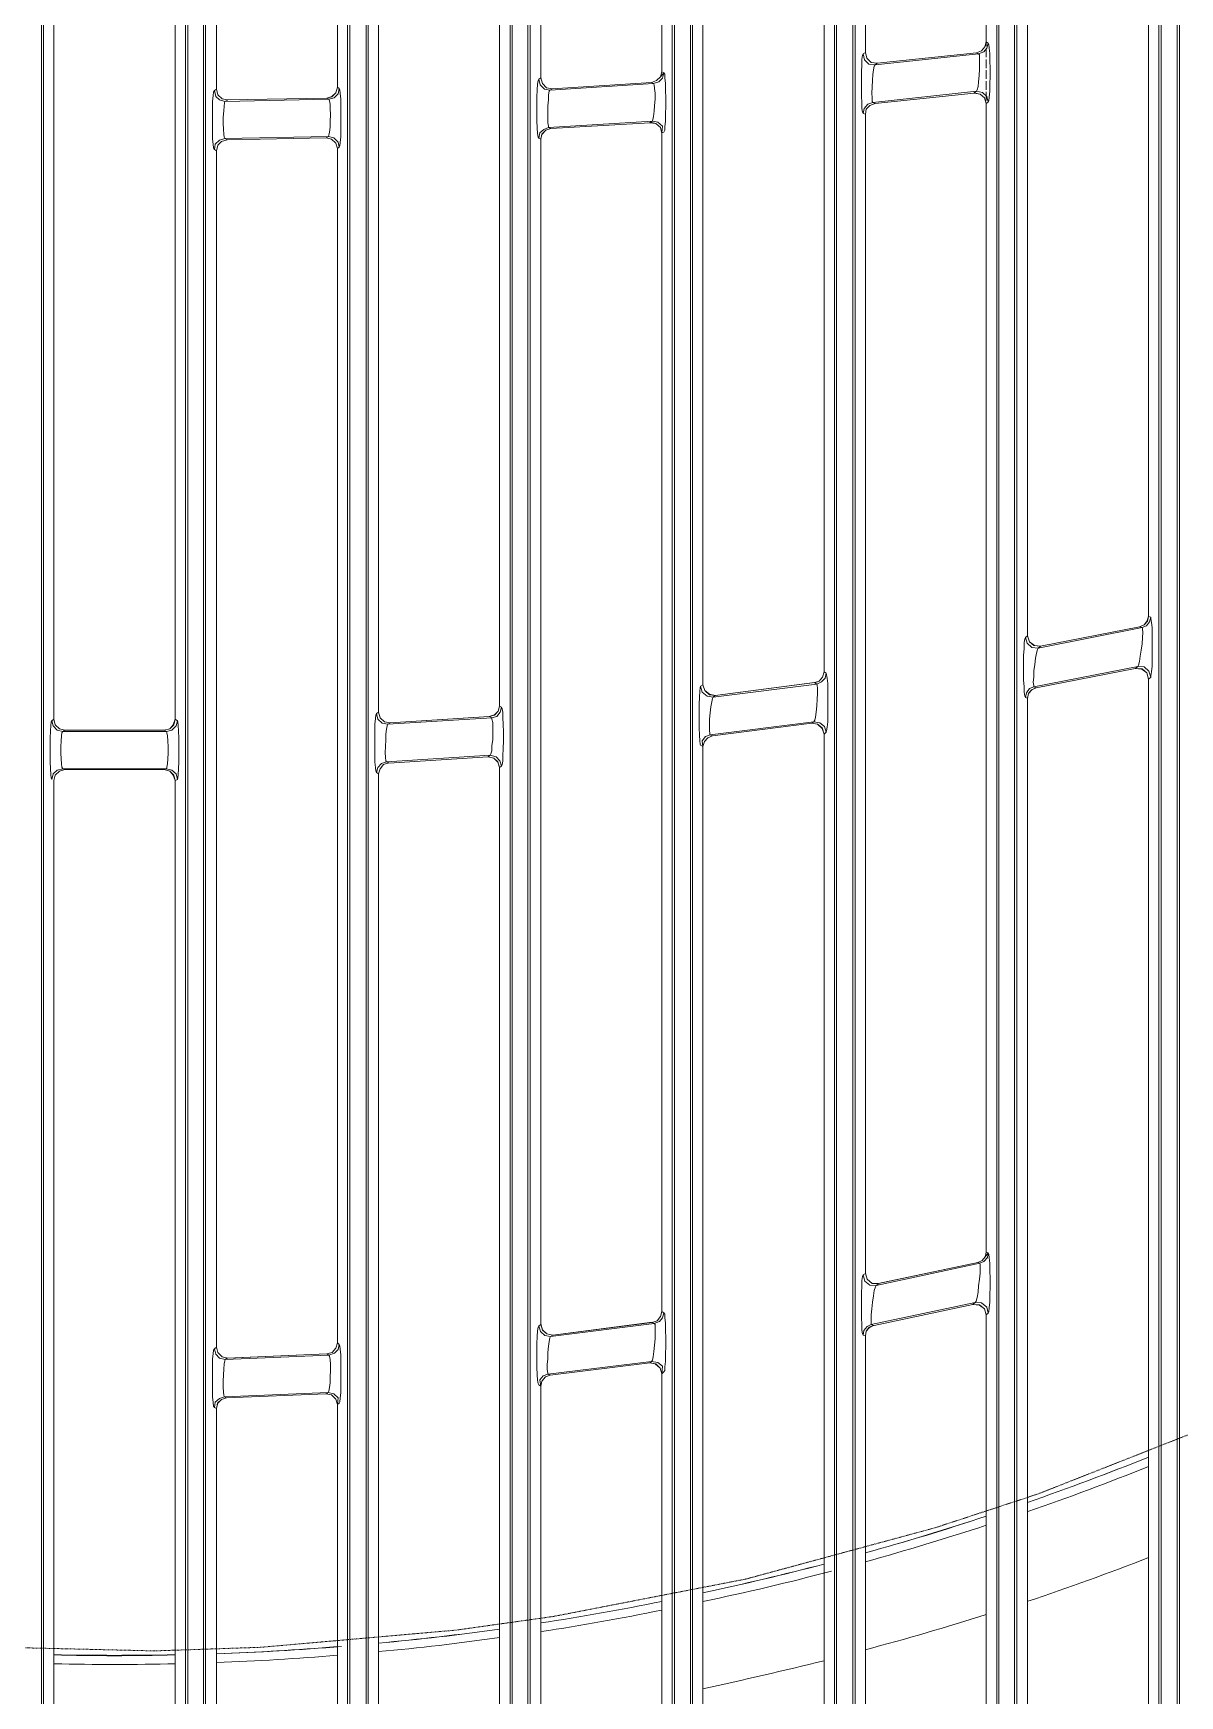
# Model space of a CAD drawing. Header units: millimetres. Extents: x 90740 to 167944, y -39332 to 25855.
# Drawn here: x 138190.1 to 138401.2, y 11564.2 to 11870.3 of the extents above; entities that cross this region are included whole.
import ezdxf

# ---------------------------------------------------------------- set-up
doc = ezdxf.new("R2010")
doc.units = ezdxf.units.MM
doc.linetypes.add('PDF_IMPORT', pattern=[1, 0.8, -0.2])
doc.layers.add('PDF4_Geometry', color=7, linetype='Continuous')

# ---------------------------------------------------------------- blocks, each defined once
blk = doc.blocks.new('200-A_10 bis 12')
at = {"layer": 'PDF4_Geometry', "lineweight": 13}
for p, q in [((6709.42, 2336.02), (6709.42, 3273.81)), ((6694.45, 2336.02), (6694.45, 2754.16)), ((6692.99, 2336.02), (6692.99, 2751.83)), ((6678.07, 2336.02), (6678.07, 2734)), ((6663.13, 2336.02), (6663.13, 2722.54)), ((6648.21, 2714.91), (6648.21, 2336.02)), ((6633.26, 2336.02), (6633.26, 2710.2)), ((6634.75, 2336.02), (6634.75, 2710.53)), ((6619.79, 2336.02), (6619.79, 2708.22))]:
    blk.add_line(p, q, dxfattribs=at)
for points in [[(6707.93, 3273.81), (6707.93, 2336.02), (6707.8, 2336.09), (6707.73, 2336.22), (6707.46, 2336.07), (6707.46, 2499.14), (6707.24, 2499.14)], [(6709.62, 3273.61), (6707.73, 3273.61), (6707.73, 2336.22)], [(6710.08, 2500.03), (6709.88, 2500.03), (6709.88, 2336.07), (6709.62, 2336.22), (6709.62, 3273.61)], [(6662.93, 2336.22), (6662.93, 2722.54)], [(6691.83, 2526.65), (6691.83, 2579.12), (6692.03, 2579.29), (6692.08, 2579.43), (6692.1, 2579.76), (6692.17, 2580.29), (6692.17, 2580.96), (6692.21, 2581.69), (6692.21, 2582.47), (6692.17, 2583.2), (6692.17, 2583.87), (6692.1, 2584.38), (6692.08, 2584.71), (6692.03, 2584.84), (6691.83, 2584.91), (6691.83, 2690.64), (6692.03, 2690.77), (6692.08, 2690.9), (6692.1, 2691.24), (6692.17, 2691.77), (6692.17, 2692.41), (6692.21, 2693.15), (6692.21, 2693.88), (6692.17, 2694.61), (6692.17, 2695.26), (6692.1, 2695.74), (6692.08, 2696.08), (6692.03, 2696.21), (6691.83, 2696.32), (6691.83, 2752.36)], [(6694.65, 2336.22), (6692.81, 2336.22), (6692.81, 2751.89)], [(6705.95, 2642.48), (6696.83, 2640.68), (6696.27, 2640.75), (6695.81, 2641.08), (6695.65, 2641.64), (6695.65, 2746.7), (6695.74, 2747.17), (6696.07, 2747.54), (6696.56, 2747.72)], [(6705.69, 2748.28), (6706.24, 2748.19), (6706.64, 2747.81), (6706.78, 2747.28), (6706.78, 2643.41), (6706.69, 2642.99), (6706.38, 2642.66), (6705.95, 2642.46)], [(6680.71, 2689.66), (6680.51, 2689.73), (6680.44, 2689.86), (6680.4, 2690.19), (6680.38, 2690.7), (6680.35, 2691.33), (6680.35, 2693.55), (6680.38, 2694.21), (6680.4, 2694.72), (6680.44, 2695.08), (6680.51, 2695.21), (6680.71, 2695.35), (6680.71, 2738.42)], [(6679.56, 2735.44), (6679.76, 2735.44), (6679.76, 2336.22), (6680.02, 2336.07), (6680.02, 2491.95), (6680.04, 2496.5), (6680.09, 2501.01), (6680.11, 2505.56), (6680.22, 2510.04), (6680.29, 2513.35), (6680.38, 2516.59), (6680.47, 2519.81), (6680.6, 2522.88), (6680.64, 2523.39), (6680.67, 2523.72), (6680.71, 2523.81)], [(6679.56, 2735.44), (6679.56, 2336.02), (6679.69, 2336.09), (6679.76, 2336.22)], [(6676.91, 2522.79), (6676.91, 2632.58), (6677.11, 2632.76), (6677.14, 2632.89), (6677.2, 2633.22), (6677.25, 2633.73), (6677.27, 2634.4), (6677.27, 2636.6), (6677.25, 2637.26), (6677.2, 2637.73), (6677.14, 2638.06), (6677.11, 2638.2), (6676.91, 2638.31), (6676.91, 2734.67)], [(6679.76, 2336.22), (6677.87, 2336.22), (6677.87, 2734.11)], [(6665.75, 2631.45), (6665.55, 2631.56), (6665.5, 2631.65), (6665.48, 2631.98), (6665.43, 2632.49), (6665.41, 2633.16), (6665.41, 2635.35), (6665.43, 2636), (6665.48, 2636.53), (6665.5, 2636.86), (6665.55, 2637), (6665.75, 2637.13), (6665.75, 2725.78)], [(6661.97, 2687.93), (6662.17, 2688.02), (6662.24, 2688.2), (6662.24, 2688.53), (6662.3, 2689), (6662.3, 2689.66), (6662.35, 2690.39), (6662.35, 2691.13), (6662.3, 2691.88), (6662.3, 2692.5), (6662.24, 2693.01), (6662.24, 2693.35), (6662.17, 2693.48), (6661.97, 2693.57), (6661.97, 2723.3)], [(6664.61, 2723.48), (6664.61, 2336.02), (6664.75, 2336.09), (6664.81, 2336.22)], [(6650.85, 2717.41), (6650.85, 2693.01), (6650.65, 2692.88), (6650.6, 2692.75), (6650.54, 2692.41), (6650.51, 2691.9), (6650.47, 2691.24), (6650.47, 2689.06), (6650.51, 2688.4), (6650.54, 2687.89), (6650.6, 2687.55), (6650.65, 2687.46), (6650.85, 2687.35)], [(6647.05, 2517.53), (6647.05, 2629.51), (6647.23, 2629.65), (6647.27, 2629.78), (6647.34, 2630.11), (6647.34, 2630.6), (6647.36, 2631.25), (6647.41, 2631.98), (6647.41, 2632.76), (6647.36, 2633.49), (6647.34, 2634.09), (6647.34, 2634.62), (6647.27, 2634.93), (6647.23, 2635.07), (6647.05, 2635.15), (6647.05, 2715.77)], [(6649.65, 2715.48), (6649.65, 2336.02), (6649.83, 2336.09), (6649.85, 2336.22)], [(6650, 2715.95), (6650.18, 2715.9), (6650.27, 2715.75), (6649.85, 2715.48), (6649.85, 2336.22), (6650.14, 2336.07), (6650.14, 2486.86), (6650.18, 2491.24), (6650.18, 2495.59), (6650.25, 2500.01), (6650.31, 2504.32), (6650.4, 2507.67), (6650.51, 2510.91), (6650.6, 2514.08), (6650.74, 2517.19)], [(6648.01, 2336.22), (6648.01, 2714.91), (6648.21, 2714.91)], [(6635.91, 2516.39), (6635.91, 2628.94), (6635.71, 2629.05), (6635.64, 2629.18), (6635.62, 2629.51), (6635.57, 2630), (6635.57, 2630.65), (6635.55, 2631.38), (6635.55, 2632.11), (6635.57, 2632.85), (6635.57, 2633.49), (6635.62, 2634.02), (6635.64, 2634.36), (6635.71, 2634.49), (6635.91, 2634.62), (6635.91, 2712.13)], [(6632.11, 2711.26), (6632.11, 2692.15), (6632.29, 2692.04), (6632.35, 2691.9), (6632.38, 2691.57), (6632.42, 2691.04), (6632.44, 2690.44), (6632.44, 2688.2), (6632.42, 2687.55), (6632.38, 2687.09), (6632.35, 2686.75), (6632.29, 2686.62), (6632.11, 2686.49)], [(6634.68, 2710.66), (6634.68, 2710.73), (6634.86, 2710.69), (6634.95, 2710.53), (6634.95, 2336.22)], [(6606.02, 2709.16), (6606.02, 2633.96), (6605.84, 2633.82), (6605.78, 2633.73), (6605.75, 2633.38), (6605.71, 2632.89), (6605.69, 2632.22), (6605.69, 2630.05), (6605.71, 2629.38), (6605.75, 2628.87), (6605.78, 2628.54), (6605.84, 2628.4), (6605.95, 2628.94), (6606.33, 2629.27), (6606.84, 2629.4), (6606.75, 2629.54), (6606.73, 2629.85), (6606.69, 2630.31), (6606.67, 2630.85), (6606.67, 2631.42), (6606.69, 2631.98), (6606.73, 2632.42), (6606.75, 2632.71), (6606.84, 2632.82), (6606.33, 2632.96), (6605.95, 2633.36), (6605.84, 2633.82)], [(6617.19, 2709.16), (6617.19, 2633.96), (6617.39, 2633.82), (6617.43, 2633.73), (6617.46, 2633.38), (6617.5, 2632.89), (6617.52, 2632.22), (6617.52, 2630.05), (6617.5, 2629.38), (6617.46, 2628.87), (6617.43, 2628.54), (6617.39, 2628.4), (6617.19, 2628.32)], [(6620.99, 2709.49), (6620.99, 2691.95)], [(6604.87, 2708.16), (6604.87, 2336.02), (6605, 2336.09), (6605.07, 2336.22), (6605.33, 2336.07), (6605.33, 2484.6), (6605.38, 2488.17), (6605.38, 2491.77), (6605.4, 2495.39), (6605.49, 2498.96), (6605.58, 2503.05), (6605.64, 2506.96), (6605.78, 2510.84), (6605.95, 2514.55), (6605.95, 2514.88), (6605.98, 2515.28), (6606.02, 2515.42)], [(6604.87, 2707.96), (6605.07, 2707.96), (6605.07, 2336.22)], [(6618.34, 2708.09), (6618.34, 2336.02), (6618.21, 2336.09), (6618.14, 2336.22), (6617.83, 2336.07), (6617.83, 2491.9), (6617.77, 2495.46), (6617.72, 2498.96), (6617.63, 2503.16), (6617.52, 2507.2), (6617.39, 2510.98), (6617.26, 2514.55), (6617.26, 2514.88), (6617.19, 2515.28), (6617.19, 2628.32)], [(6619.76, 2708.29), (6619.92, 2708.22), (6619.99, 2708.09), (6619.99, 2336.22), (6620.3, 2336.07), (6620.3, 2488.93), (6620.34, 2493.21), (6620.41, 2497.52), (6620.48, 2501.78), (6620.54, 2505.11), (6620.63, 2508.4), (6620.74, 2511.58), (6620.87, 2514.66), (6620.92, 2515.15), (6620.94, 2515.46), (6620.99, 2515.55)], [(6681.8, 2694.35), (6681.26, 2694.43), (6680.84, 2694.81), (6680.71, 2695.35)], [(6691.83, 2696.32), (6691.7, 2695.86), (6691.41, 2695.48), (6690.95, 2695.32)], [(6692.03, 2690.77), (6691.88, 2691.3), (6691.48, 2691.66), (6690.95, 2691.77), (6691.01, 2691.9), (6691.08, 2692.21), (6691.14, 2692.64), (6691.19, 2693.21), (6691.21, 2693.81), (6691.21, 2695.12), (6691.14, 2695.21), (6691.61, 2695.39), (6691.9, 2695.74), (6692.03, 2696.21)], [(6680.51, 2695.21), (6680.64, 2694.68), (6681.04, 2694.28), (6681.6, 2694.21), (6681.53, 2694.08), (6681.46, 2693.75), (6681.4, 2693.3), (6681.38, 2692.77), (6681.33, 2692.17), (6681.31, 2691.59), (6681.33, 2691.17), (6681.33, 2690.84), (6681.4, 2690.73), (6680.93, 2690.57), (6680.6, 2690.19), (6680.51, 2689.73)], [(6650.65, 2692.88), (6650.78, 2692.37), (6651.18, 2691.97), (6651.67, 2691.88), (6651.62, 2691.77), (6651.56, 2691.44), (6651.54, 2690.97), (6651.47, 2690.44), (6651.47, 2688.86), (6651.54, 2688.55), (6651.56, 2688.42), (6651.11, 2688.26), (6650.74, 2687.93), (6650.65, 2687.46)], [(6650.85, 2693.01), (6650.98, 2692.5), (6651.36, 2692.1), (6651.89, 2692.01)], [(6661.02, 2692.57), (6651.87, 2692.01), (6651.36, 2692.1)], [(6661.97, 2693.57), (6661.84, 2693.1), (6661.48, 2692.75), (6661.02, 2692.57), (6661.5, 2692.75), (6661.84, 2693.1), (6662.17, 2693.48), (6662.04, 2692.97), (6661.7, 2692.64), (6661.22, 2692.48), (6661.28, 2692.37), (6661.31, 2692.04), (6661.35, 2691.59), (6661.35, 2691.04), (6661.31, 2690.46), (6661.28, 2689.93), (6661.22, 2689.46), (6661.15, 2689.17), (6661.11, 2689.02), (6661.62, 2688.93), (6662.04, 2688.55), (6661.97, 2687.93), (6661.84, 2688.42)], [(6620.99, 2686.29), (6620.79, 2686.42), (6620.72, 2686.55), (6620.67, 2686.89), (6620.63, 2687.35), (6620.61, 2688), (6620.61, 2690.24), (6620.63, 2690.84), (6620.67, 2691.37), (6620.72, 2691.7), (6620.79, 2691.84), (6620.99, 2691.95), (6621.12, 2691.44), (6621.5, 2691.06), (6621.98, 2690.97)], [(6620.79, 2691.84), (6620.92, 2691.3), (6621.27, 2690.97), (6621.76, 2690.84), (6621.72, 2690.7), (6621.7, 2690.39), (6621.65, 2689.97), (6621.59, 2689.39), (6621.59, 2688.82), (6621.63, 2688.26), (6621.65, 2687.82), (6621.7, 2687.53), (6621.76, 2687.42), (6621.25, 2687.26), (6620.87, 2686.89), (6620.79, 2686.42)], [(6621.12, 2691.44), (6620.99, 2691.97)], [(6631.98, 2691.64), (6631.6, 2691.3), (6631.13, 2691.13), (6621.96, 2690.97)], [(6632.11, 2692.15), (6631.98, 2691.64), (6631.6, 2691.26), (6631.13, 2691.13)], [(6632.29, 2686.62), (6632.18, 2687.09), (6631.78, 2687.49), (6631.31, 2687.62), (6631.33, 2687.73), (6631.4, 2688.02), (6631.44, 2688.46), (6631.44, 2689.02), (6631.47, 2689.59), (6631.44, 2690.17), (6631.44, 2690.59), (6631.4, 2690.9), (6631.33, 2691.04), (6631.82, 2691.17), (6632.18, 2691.53), (6632.29, 2692.04)], [(6690.72, 2691.64), (6691.28, 2691.5)], [(6691.68, 2691.17), (6691.28, 2691.5), (6690.72, 2691.59)], [(6691.68, 2691.17), (6691.83, 2690.64)], [(6680.71, 2689.66), (6680.8, 2690.13)], [(6680.71, 2689.66), (6680.71, 2582.93)], [(6681.13, 2690.46), (6680.8, 2690.13)], [(6681.13, 2690.46), (6681.6, 2690.64)], [(6651.76, 2688.33), (6651.29, 2688.2), (6650.94, 2687.82), (6650.85, 2687.35), (6650.85, 2578.25)], [(6650.85, 2687.35), (6650.94, 2687.8), (6651.29, 2688.2)], [(6660.88, 2688.88), (6661.42, 2688.8), (6661.84, 2688.42), (6661.97, 2687.89)], [(6661.42, 2688.8), (6660.93, 2688.93)], [(6661.97, 2687.93), (6661.97, 2579.43), (6661.84, 2578.96), (6661.55, 2578.58), (6661.08, 2578.43)], [(6620.99, 2686.29), (6621.12, 2686.8), (6621.45, 2687.15), (6621.96, 2687.29)], [(6620.99, 2686.29), (6620.99, 2576.14)], [(6631.07, 2687.49), (6631.58, 2687.35), (6631.98, 2687), (6632.11, 2686.49), (6632.11, 2576.54), (6631.98, 2576.05), (6631.64, 2575.67), (6631.13, 2575.54)], [(6706.98, 2637.84), (6706.8, 2638.37), (6706.38, 2638.77), (6705.78, 2638.8), (6705.84, 2638.93), (6705.95, 2639.28), (6706.02, 2639.75), (6706.11, 2640.31), (6706.18, 2640.9), (6706.22, 2641.48), (6706.24, 2641.95), (6706.22, 2642.28), (6706.18, 2642.39), (6706.58, 2642.55), (6706.86, 2642.93), (6706.98, 2643.35)], [(6706.38, 2642.66), (6706.64, 2643.01), (6706.78, 2643.46)], [(6706.78, 2531.4), (6706.78, 2637.66), (6706.98, 2637.84), (6707, 2637.97), (6707.04, 2638.31), (6707.11, 2638.84), (6707.11, 2642.41), (6707.04, 2642.88), (6707, 2643.21), (6706.98, 2643.35), (6706.78, 2643.41)], [(6695.65, 2641.64), (6695.45, 2641.48), (6695.39, 2641.35), (6695.34, 2641.02), (6695.32, 2640.48), (6695.27, 2639.84), (6695.27, 2637.6), (6695.32, 2636.93), (6695.34, 2636.44), (6695.39, 2636.09), (6695.45, 2635.95), (6695.65, 2635.89), (6695.74, 2636.33), (6696.01, 2636.66), (6696.43, 2636.86), (6696.03, 2636.66), (6695.74, 2636.33), (6695.65, 2635.86)], [(6695.45, 2641.48), (6695.61, 2640.95), (6696.03, 2640.55), (6696.63, 2640.51), (6696.56, 2640.37), (6696.47, 2640.04), (6696.36, 2639.57), (6696.3, 2639), (6696.23, 2638.4), (6696.21, 2637.84), (6696.16, 2637.37), (6696.21, 2637.06), (6696.23, 2636.93), (6695.81, 2636.78), (6695.54, 2636.4), (6695.45, 2635.95)], [(6696.83, 2640.68), (6696.23, 2640.75), (6695.81, 2641.08)], [(6705.55, 2638.64), (6706.15, 2638.57), (6706.62, 2638.24)], [(6705.58, 2638.64), (6706.18, 2638.6), (6706.62, 2638.24), (6706.78, 2637.66)], [(6676.05, 2637.33), (6666.9, 2636.15), (6666.35, 2636.26), (6665.95, 2636.6), (6665.75, 2637.13)], [(6677.11, 2632.76), (6676.94, 2633.29), (6676.51, 2633.62), (6675.98, 2633.73), (6676.05, 2633.87), (6676.11, 2634.16), (6676.18, 2634.62), (6676.25, 2635.2), (6676.27, 2635.8), (6676.31, 2636.33), (6676.31, 2636.8), (6676.27, 2637.11), (6676.25, 2637.2), (6676.67, 2637.4), (6677, 2637.73), (6677.11, 2638.2)], [(6676.78, 2637.84), (6676.45, 2637.46), (6676.03, 2637.33)], [(6676.91, 2638.31), (6676.78, 2637.84), (6676.47, 2637.46), (6676.05, 2637.31)], [(6665.55, 2637), (6665.7, 2636.46), (6666.15, 2636.09), (6666.7, 2636), (6666.63, 2635.86), (6666.57, 2635.55), (6666.5, 2635.09), (6666.43, 2634.55), (6666.37, 2633.96), (6666.37, 2632.96), (6666.41, 2632.62), (6666.43, 2632.51), (6666.01, 2632.36), (6665.68, 2631.98), (6665.75, 2631.45)], [(6665.95, 2636.6), (6666.35, 2636.22), (6666.9, 2636.13)], [(6695.65, 2635.89), (6695.65, 2527.89), (6695.7, 2527.72), (6695.87, 2527.69), (6695.87, 2527.63), (6695.81, 2527.32), (6695.76, 2526.83), (6695.67, 2524.34), (6695.59, 2521.77), (6695.47, 2518.9), (6695.41, 2515.95), (6695.39, 2514.48), (6695.34, 2514.08), (6695.27, 2510.51), (6695.25, 2506.82), (6695.21, 2503.12), (6695.14, 2499.36), (6694.94, 2495.63)], [(6635.71, 2634.49), (6635.84, 2633.96), (6636.24, 2633.6), (6636.77, 2633.49), (6636.7, 2633.36), (6636.64, 2633.05), (6636.57, 2632.58), (6636.57, 2632.05), (6636.53, 2631.45), (6636.51, 2630.91), (6636.53, 2630.45), (6636.57, 2630.14), (6636.64, 2630.05), (6636.17, 2629.87), (6635.84, 2629.51), (6635.71, 2629.05)], [(6635.91, 2634.62), (6636.04, 2634.09), (6636.44, 2633.73), (6636.97, 2633.62)], [(6647.05, 2635.15), (6646.92, 2634.69), (6646.58, 2634.33), (6646.12, 2634.2), (6636.97, 2633.62)], [(6647.05, 2635.2), (6646.92, 2634.69), (6646.58, 2634.36), (6646.07, 2634.2)], [(6647.23, 2629.65), (6647.07, 2630.14), (6646.72, 2630.51), (6646.19, 2630.65), (6646.25, 2630.78), (6646.32, 2631.05), (6646.34, 2631.51), (6646.41, 2632.09), (6646.41, 2633.67), (6646.34, 2633.96), (6646.32, 2634.09), (6646.78, 2634.22), (6647.1, 2634.6), (6647.23, 2635.07)], [(6607.04, 2632.96), (6606.53, 2633.09), (6606.15, 2633.44), (6606.02, 2633.96)], [(6607.04, 2632.96), (6606.84, 2632.82), (6616.37, 2632.82), (6616.17, 2632.96)], [(6616.17, 2632.96), (6607.04, 2632.96)], [(6616.17, 2632.96), (6616.68, 2633.09), (6617.06, 2633.44), (6617.19, 2633.96)], [(6617.39, 2628.4), (6617.26, 2628.94), (6616.88, 2629.27), (6616.37, 2629.4), (6616.41, 2629.54), (6616.48, 2629.85), (6616.5, 2630.31), (6616.55, 2630.85), (6616.55, 2631.42), (6616.5, 2631.98), (6616.48, 2632.42), (6616.41, 2632.71), (6616.37, 2632.82), (6616.88, 2632.96), (6617.26, 2633.36), (6617.39, 2633.82)], [(6617.19, 2633.96), (6617.01, 2633.44), (6616.68, 2633.09)], [(6675.78, 2633.6), (6676.31, 2633.49), (6676.74, 2633.16), (6676.91, 2632.58)], [(6676.91, 2632.58), (6676.74, 2633.11), (6676.31, 2633.49)], [(6636.84, 2629.94), (6636.37, 2629.78), (6636.04, 2629.4), (6635.91, 2628.94)], [(6645.99, 2630.51), (6646.52, 2630.38), (6646.87, 2630), (6647.05, 2629.51), (6646.87, 2630.05), (6646.52, 2630.38)], [(6617.19, 2628.32), (6617.06, 2628.8), (6616.68, 2629.18), (6616.17, 2629.32)], [(6616.68, 2629.18), (6617.01, 2628.8), (6617.19, 2628.32)], [(6681.33, 2582.02), (6681.89, 2582), (6691.06, 2583.93), (6691.46, 2584.13), (6691.74, 2584.47), (6692.03, 2584.84), (6691.94, 2584.4), (6691.63, 2584.04), (6691.26, 2583.87), (6691.28, 2583.73), (6691.28, 2582.96), (6691.21, 2582.4), (6691.14, 2581.8), (6691.08, 2581.22), (6690.99, 2580.71), (6690.92, 2580.38), (6690.81, 2580.25), (6691.41, 2580.23), (6691.88, 2579.83), (6692.03, 2579.29)], [(6691.83, 2584.91), (6691.74, 2584.47)], [(6680.51, 2582.8), (6680.67, 2582.22), (6681.13, 2581.87), (6681.71, 2581.82), (6681.64, 2581.69), (6681.53, 2581.36), (6681.46, 2580.89), (6681.38, 2580.29), (6681.31, 2579.69), (6681.26, 2579.12), (6681.24, 2578.65), (6681.26, 2578.36), (6681.26, 2578.23), (6680.87, 2578.05), (6680.58, 2577.67), (6680.51, 2577.25)], [(6681.93, 2582), (6681.33, 2582.02), (6680.87, 2582.4), (6680.71, 2582.96)], [(6662.17, 2579.32), (6662.04, 2578.85), (6661.75, 2578.52), (6661.28, 2578.32), (6661.35, 2578.23), (6661.35, 2576.92), (6661.31, 2576.32), (6661.24, 2575.74), (6661.17, 2575.27), (6661.11, 2574.96), (6661.04, 2574.83), (6661.62, 2574.74), (6662.04, 2574.41), (6661.97, 2573.7), (6661.82, 2574.23), (6661.37, 2574.61), (6660.86, 2574.7), (6661.42, 2574.61), (6661.82, 2574.23)], [(6661.97, 2573.7), (6662.17, 2573.88), (6662.24, 2574.01), (6662.24, 2574.34), (6662.3, 2574.83), (6662.3, 2575.52), (6662.35, 2576.25), (6662.35, 2576.98), (6662.3, 2577.72), (6662.3, 2578.38), (6662.24, 2578.85), (6662.24, 2579.18), (6662.17, 2579.32), (6661.97, 2579.43)], [(6691.68, 2579.69), (6691.21, 2580.05), (6690.61, 2580.09), (6691.21, 2580.03), (6691.68, 2579.69), (6691.83, 2579.12)], [(6650.85, 2578.25), (6650.65, 2578.12), (6650.6, 2577.98), (6650.54, 2577.65), (6650.51, 2577.12), (6650.47, 2576.47), (6650.47, 2574.28), (6650.51, 2573.63), (6650.54, 2573.1), (6650.6, 2572.81), (6650.65, 2572.68), (6650.85, 2572.57), (6650.85, 2518.06)], [(6650.65, 2578.12), (6650.8, 2577.58), (6651.2, 2577.21), (6651.74, 2577.12), (6651.67, 2577.01), (6651.6, 2576.67), (6651.54, 2576.25), (6651.47, 2575.67), (6651.47, 2575.07), (6651.43, 2574.54), (6651.43, 2574.08), (6651.47, 2573.76), (6651.49, 2573.68), (6651.07, 2573.5), (6650.74, 2573.14), (6650.85, 2572.57)], [(6661.08, 2578.45), (6651.96, 2577.27), (6651.4, 2577.38), (6651, 2577.72), (6650.85, 2578.25)], [(6650.85, 2578.29), (6651, 2577.74), (6651.4, 2577.38)], [(6680.71, 2577.18), (6680.8, 2577.61), (6681.07, 2577.94), (6681.46, 2578.16), (6681.07, 2577.98), (6680.78, 2577.61), (6680.71, 2577.18)], [(6620.79, 2576.01), (6620.92, 2575.52), (6621.27, 2575.14), (6621.79, 2575.01), (6621.76, 2574.9), (6621.7, 2574.61), (6621.65, 2574.14), (6621.63, 2573.61), (6621.59, 2573.03), (6621.59, 2572.45), (6621.63, 2572.03), (6621.65, 2571.7), (6621.72, 2571.59), (6621.25, 2571.43), (6620.87, 2571.1), (6620.79, 2570.59)], [(6620.99, 2576.14), (6621.12, 2575.65), (6621.5, 2575.27), (6622.03, 2575.14)], [(6632.29, 2576.41), (6632.18, 2575.94), (6631.84, 2575.59), (6631.33, 2575.41), (6631.4, 2575.32), (6631.44, 2575.01), (6631.47, 2574.54), (6631.47, 2574.01), (6631.44, 2573.43), (6631.44, 2572.88), (6631.4, 2572.43), (6631.33, 2572.1), (6631.27, 2571.99), (6631.78, 2571.86), (6632.18, 2571.5), (6632.11, 2570.86)], [(6632.11, 2576.54), (6632.29, 2576.41), (6632.35, 2576.27), (6632.38, 2575.94), (6632.42, 2575.47), (6632.44, 2574.81), (6632.44, 2572.63), (6632.42, 2571.97), (6632.38, 2571.46), (6632.35, 2571.12), (6632.29, 2570.99), (6632.11, 2570.86)], [(6621.5, 2575.27), (6621.98, 2575.14), (6621.79, 2575.01), (6631.33, 2575.41), (6631.13, 2575.54)], [(6650.85, 2572.57), (6650.94, 2573.03)], [(6651.69, 2573.56), (6651.27, 2573.41), (6650.94, 2573.03)], [(6620.99, 2570.5), (6621.12, 2570.99), (6621.45, 2571.32), (6621.92, 2571.5)], [(6621.45, 2571.32), (6621.07, 2570.99), (6620.99, 2570.5)]]:
    blk.add_lwpolyline(points, dxfattribs=at)
for points in [[(6694.65, 2336.22), (6694.65, 2754.16), (6694.45, 2754.16), (6694.34, 2754.23), (6694.32, 2754.27), (6694.52, 2754.34), (6694.65, 2754.16), (6695.07, 2754.94), (6695.12, 2755), (6695.12, 2755.16), (6695.14, 2755.54), (6695.14, 2757.45), (6695.21, 2757.98, 0.092785), (6706.29, 2791.15, -0.094149), (6695.01, 2758.11), (6695.14, 2758.04), (6695.21, 2757.98), (6695.01, 2757.67), (6694.87, 2757.45), (6694.85, 2757.38), (6694.81, 2757.31), (6694.79, 2757.31), (6694.72, 2757.25), (6694.65, 2757.18)], [(6604.87, 2786.33), (6604.87, 2709.35), (6604.93, 2709.35), (6605, 2709.29), (6605.18, 2709.29), (6605.27, 2709.27), (6605.4, 2709.27), (6605.4, 2709.33), (6605.44, 2709.47, 0.035184), (6617.83, 2709.2), (6617.63, 2709.2), (6617.63, 2708.56), (6617.66, 2708.29), (6617.7, 2708.09), (6617.7, 2708.02), (6618.14, 2707.96), (6618.14, 2336.22)], [(6666.63, 2632.42), (6666.21, 2632.25), (6665.9, 2631.91), (6665.75, 2631.45), (6665.75, 2520.43), (6665.7, 2520.15), (6665.68, 2519.59), (6665.55, 2516.53), (6665.43, 2513.35), (6665.35, 2510.11), (6665.28, 2506.76), (6665.17, 2502.38), (6665.15, 2497.9), (6665.08, 2493.48), (6665.08, 2336.07), (6664.81, 2336.22), (6664.81, 2723.48), (6664.68, 2723.63), (6664.61, 2723.48, -0.033261), (6663.04, 2722.7), (6662.97, 2722.63), (6662.93, 2722.54), (6663.13, 2722.54)], [(6634.95, 2336.22), (6633.06, 2336.22), (6633.06, 2710.2), (6632.66, 2710.13), (6632.62, 2710.2), (6632.62, 2710.4), (6632.6, 2710.69), (6632.6, 2711.06), (6632.73, 2711.6, -0.034016), (6620.36, 2709.67)], [(6617.63, 2484.6), (6617.77, 2484.6), (6617.63, 2484.6, -0.013802), (6605.56, 2484.6), (6605.58, 2487.64), (6605.58, 2490.68), (6605.62, 2493.86), (6605.64, 2496.97), (6605.69, 2498.54), (6605.69, 2498.9), (6605.78, 2503.01), (6605.84, 2507), (6605.98, 2510.8), (6606.13, 2514.42), (6606.15, 2514.75), (6606.2, 2515.08), (6606.22, 2515.22), (6606.09, 2515.28), (6606.02, 2515.42), (6606.02, 2628.32), (6606.15, 2628.8), (6606.53, 2629.18), (6607.04, 2629.32)], [(6691.68, 2526.45, -0.012191), (6680.71, 2523.79), (6680.71, 2577.18), (6680.51, 2577.25), (6680.44, 2577.38), (6680.4, 2577.72), (6680.38, 2578.23), (6680.35, 2578.85), (6680.35, 2581.14), (6680.38, 2581.76), (6680.4, 2582.29), (6680.44, 2582.67), (6680.51, 2582.8), (6680.71, 2582.93), (6680.87, 2582.4)], [(6631.07, 2571.86), (6621.92, 2571.5), (6621.72, 2571.59), (6631.27, 2571.99), (6631.07, 2571.86), (6631.58, 2571.77), (6631.98, 2571.37), (6632.11, 2570.86), (6632.11, 2516.06, -0.00972), (6620.99, 2515.53), (6620.99, 2570.5), (6620.79, 2570.59), (6620.72, 2570.72), (6620.67, 2571.06), (6620.63, 2571.57), (6620.61, 2572.19), (6620.61, 2574.41), (6620.63, 2575.07), (6620.67, 2575.54), (6620.72, 2575.87), (6620.79, 2576.01), (6620.99, 2576.14)], [(6661.97, 2573.7), (6661.97, 2519.72, -0.010788), (6651.07, 2517.86)], [(6695.65, 2561.86, 0.009807), (6706.78, 2566.02, -0.010835), (6695.65, 2561.86)], [(6691.83, 2560.6, -0.01388), (6680.71, 2557.22, 0.015303), (6691.83, 2560.6)], [(6650.85, 2550.76, 0.011329), (6661.97, 2552.74, -0.011104), (6650.85, 2550.76)], [(6647.05, 2550.19, -0.012169), (6635.91, 2548.9, 0.009271), (6647.05, 2550.19)], [(6632.49, 2548.59, -0.011038), (6620.99, 2547.92, 0.012716), (6632.09, 2548.59)]]:
    blk.add_lwpolyline(points, format="xyb", dxfattribs=at)
for points in [[(6681.8, 2694.35), (6681.6, 2694.21), (6691.14, 2695.21), (6690.95, 2695.32)], [(6651.87, 2692.01), (6651.67, 2691.88), (6661.22, 2692.48), (6661.02, 2692.57), (6651.89, 2692.01)], [(6621.98, 2690.93), (6621.76, 2690.84), (6631.33, 2691.04), (6631.13, 2691.13), (6621.98, 2690.97)], [(6681.6, 2690.64), (6690.72, 2691.59), (6690.72, 2691.64), (6690.95, 2691.77), (6681.4, 2690.73)], [(6621.96, 2687.29), (6631.07, 2687.49), (6631.31, 2687.62), (6621.76, 2687.42)], [(6651.76, 2688.33), (6660.88, 2688.88), (6660.93, 2688.93), (6661.11, 2689.02), (6651.56, 2688.42)], [(6705.95, 2642.46), (6696.83, 2640.68), (6696.63, 2640.51), (6706.18, 2642.39)], [(6705.78, 2638.8), (6696.23, 2636.93), (6696.43, 2636.86), (6705.55, 2638.64), (6705.58, 2638.64)], [(6666.7, 2636), (6676.25, 2637.2), (6676.05, 2637.31), (6676.03, 2637.33), (6666.9, 2636.15), (6666.9, 2636.13)], [(6636.77, 2633.49), (6646.32, 2634.09), (6646.12, 2634.2), (6646.07, 2634.2), (6636.97, 2633.62)], [(6666.63, 2632.42), (6675.78, 2633.6), (6675.98, 2633.73), (6666.43, 2632.51)], [(6636.84, 2629.94), (6636.86, 2629.91), (6645.99, 2630.51), (6646.19, 2630.65), (6636.64, 2630.05)], [(6616.17, 2629.32), (6616.37, 2629.4), (6606.84, 2629.4), (6607.04, 2629.32)], [(6691.06, 2583.93), (6681.93, 2582), (6681.89, 2581.96), (6681.71, 2581.82), (6691.26, 2583.87)], [(6690.61, 2580.09), (6690.81, 2580.25), (6681.26, 2578.23), (6681.46, 2578.16), (6681.51, 2578.16)], [(6661.08, 2578.43), (6651.96, 2577.27), (6651.74, 2577.12), (6661.28, 2578.32)], [(6621.98, 2575.14), (6622.03, 2575.14), (6631.13, 2575.54)], [(6660.86, 2574.7), (6661.04, 2574.83), (6651.49, 2573.68), (6651.69, 2573.56)]]:
    blk.add_lwpolyline(points, close=True, dxfattribs=at)
at = {"layer": 'PDF4_Geometry', "linetype": 'PDF_IMPORT', "lineweight": 13}
blk.add_lwpolyline([(6691.83, 2584.91), (6691.83, 2696.32)], dxfattribs=at)
at = {"layer": 'PDF4_Geometry', "linetype": 'PDF_IMPORT', "lineweight": 13, "ltscale": 0.016609}
for points in [[(6715.08, 2569.92), (6696.61, 2562.64)], [(6669.7, 2554.8), (6687.15, 2559.53), (6696.61, 2562.64)], [(6669.7, 2554.8), (6652, 2551.36)], [(6643.03, 2550.1), (6625.05, 2548.52), (6615.3, 2548.19)], [(6643.03, 2550.1), (6652, 2551.36)], [(6595.76, 2548.65), (6615.3, 2548.19)]]:
    blk.add_lwpolyline(points, dxfattribs=at)
at = {"layer": 'PDF4_Geometry', "lineweight": 13}
for points in [[(6665.75, 2553.54, 0.010791), (6676.91, 2556.18, -0.012409)], [(6606.02, 2547.83, 0.014988), (6617.14, 2547.83, -0.008972)]]:
    blk.add_lwpolyline(points, format="xyb", close=True, dxfattribs=at)
for centre, radius, start, end in [((6615.82, 2791.45), 243.88, 289.1131, 291.8979), ((6596.02, 2855.55), 310.93, 285.8064, 287.9485), ((6615.79, 2790.77), 251.06, 288.553, 291.2477), ((6620.96, 2768.69), 220.55, 281.7208, 284.8801), ((6612.95, 2795.17), 248.12, 278.7906, 281.3945), ((6624.24, 2762.8), 221.81, 284.75, 287.7432), ((6617.59, 2752), 204.7, 275.1323, 278.2738), ((6611.62, 2779.87), 232.93, 268.6291, 271.3709), ((6611.97, 2790.59), 243.64, 272.1258, 274.7413), ((6588.36, 2905.09), 368.6, 282.122, 283.9001)]:
    blk.add_arc(centre, radius, start, end, dxfattribs=at)

msp = doc.modelspace()

# ---------------------------------------------------------------- block references
at = {"xscale": 2, "yscale": 2, "zscale": 2}
msp.add_blockref('200-A_10 bis 12', (124981.88, 6476.06, 0.84), dxfattribs=at)

doc.saveas('drawing.dxf')
